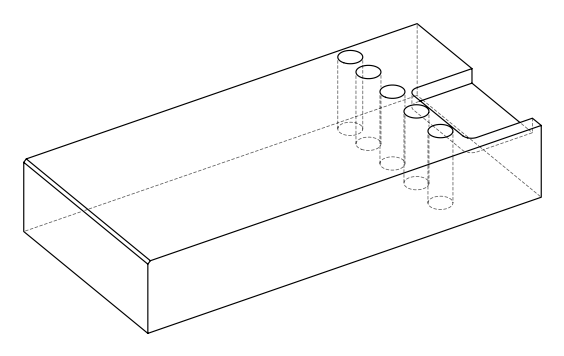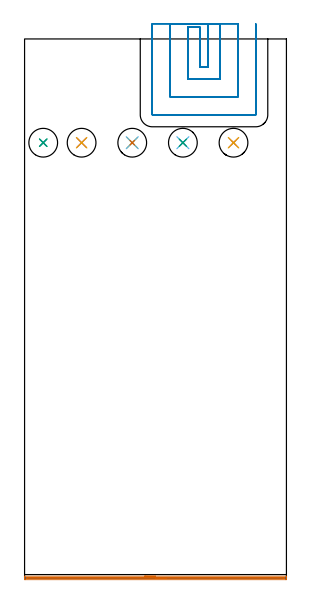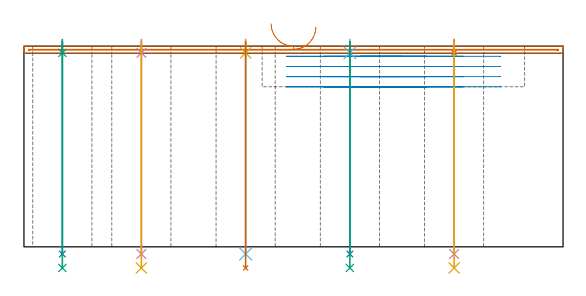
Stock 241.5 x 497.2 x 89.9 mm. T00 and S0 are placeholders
(PLAN: 17 operations, 12 tool changes, 15.8 min)
(1 AREA_MILL | FG_CHAMFER_SURFACE | UGT0205_001 | 4.01 min | 1236 mm3)
(2 MILL_SLOT | SLOT_PARTIAL_RECTANGULAR | UGT0201_105 | Follow Part, ap 5.5, ae 75% | 7.65 min | 172410 mm3)
(3 SPOT_DRILL | STEP1HOLE | NXT0321_9005460120000 | 0.05 min | 180 mm3)
(4 SPOT_DRILL_1 | STEP1HOLE_1 | NXT0321_9005460120000 | 0.05 min | 182 mm3)
(5 SPOT_DRILL_2 | STEP1HOLE_2 | NXT0321_9005460120000 | 0.05 min | 182 mm3)
(6 SPOT_DRILL_3 | STEP1HOLE_3 | NXT0321_9005460120000 | 0.05 min | 181 mm3)
(7 SPOT_DRILL_4 | STEP1HOLE_4 | NXT0321_9005460120000 | 0.05 min | 184 mm3)
(8 DRILL_THROUGH_HOLE_INTO_CENTER | STEP1HOLE | NXT0301_065 | 0.38 min | 6062 mm3)
(9 DRILL_TO_ENLARGE_THROUGH_HOLE | STEP1HOLE | UGT0301_388 | 0.41 min | 43279 mm3)
(10 DRILL_THROUGH_HOLE_INTO_CENTER_1 | STEP1HOLE_1 | NXT0301_065 | 0.38 min | 6053 mm3)
(11 DRILL_TO_ENLARGE_THROUGH_HOLE_1 | STEP1HOLE_1 | UGT0301_388 | 0.41 min | 43284 mm3)
(12 DRILL_THROUGH_HOLE_INTO_CENTER_2 | STEP1HOLE_2 | NXT0301_065 | 0.38 min | 6060 mm3)
(13 DRILL_TO_ENLARGE_THROUGH_HOLE_2 | STEP1HOLE_2 | UGT0301_388 | 0.41 min | 43279 mm3)
(14 DRILL_THROUGH_HOLE_INTO_CENTER_3 | STEP1HOLE_3 | NXT0301_065 | 0.38 min | 6060 mm3)
(15 DRILL_TO_ENLARGE_THROUGH_HOLE_3 | STEP1HOLE_3 | UGT0301_388 | 0.41 min | 43276 mm3)
(16 DRILL_THROUGH_HOLE_INTO_CENTER_4 | STEP1HOLE_4 | NXT0301_065 | 0.38 min | 6063 mm3)
(17 DRILL_TO_ENLARGE_THROUGH_HOLE_4 | STEP1HOLE_4 | UGT0301_388 | 0.41 min | 43282 mm3)
(TOOL UGT0205_001 | Chamfer Mill 20 x 3 x 45 deg. | D20 FL50 Z2)
(TOOL UGT0201_105 | End Mill 22 mm | D22 FL25 Z2)
(TOOL NXT0321_9005460120000 | NC Spot Drill, 142deg, 12mm, Carbide, Uncoated | D12 PA142 FL30 Z2)
(TOOL NXT0301_065 | Carbide Drill 9.4mm [860.1-0940-075A1-MM 2214] | D9.4 PA140 FL98 Z2)
(TOOL UGT0301_388 | Twist Drill 26.5 mm | D26.5 PA118 FL165 Z2)
(OP 1 AREA_MILL)
G17 G21 G94 G90
T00 M6
G54
G17 G0 G90 X110.75 Y1.7 S1061 M3
G43 Z99.9 H0
G94 G1 X110.788 Z99.028 F250.
X110.902 Z98.163
X111.091 Z97.312
X111.353 Z96.48
X111.687 Z95.674
X112.09 Z94.9
X112.558 Z94.164
X113.09 Z93.472
X113.679 Z92.829
X114.322 Z92.239
X115.014 Z91.708
X115.75 Z91.24
X116.524 Z90.837
X117.33 Z90.503
X118.162 Z90.241
X119.014 Z90.052
X119.878 Z89.938
X120.75 Z89.9
X241.331
X241.49 Y1.697 Z89.888
X241.498 Y1.59 Z89.782
X241.5 Y1.477 Z89.676
Y1.195 Z89.394
Y0.535 Z88.73
Y-0.665 Z87.532
X241.496 Y-1.205 Z86.989
X241.49 Y-1.493 Z86.702
X241.184 Y-1.498 Z86.7
X240.884 Y-1.5
X0.616
X0.316 Y-1.498
X0.01 Y-1.493 Z86.702
X0. Y-1.205 Z86.989
Y-0.665 Z87.532
Y-0.335 Z87.861
Y0.206 Z88.401
Y0.535 Z88.73
Y1.195 Z89.394
Y1.477 Z89.676
X0.002 Y1.59 Z89.782
X0.01 Y1.697 Z89.888
X0.169 Y1.7 Z89.9
X120.75
Y0.286 Z88.486
X239.098 Y0.285 Z88.485
X239.356 Y0.283 Z88.483
X239.452 Y0.279 Z88.479
X239.49 Y0.277 Z88.477
X239.492 Y0.255 Z88.455
X239.499 Y0.145 Z88.345
Y-0.003 Z88.197
X239.498 Y-0.054 Z88.146
X239.494 Y-0.075 Z88.125
X239.491 Y-0.079 Z88.121
X239.478 Y-0.081 Z88.119
X239.098 Y-0.085 Z88.115
X238.842 Y-0.086 Z88.114
X238.586
X2.402 Y-0.085 Z88.115
X2.144 Y-0.083 Z88.117
X2.048 Y-0.079 Z88.121
X2.01 Y-0.077 Z88.123
X2.008 Y-0.056 Z88.144
X2.005 Y0.052 Z88.252
X2.019 Y0.279 Z88.479
X2.253 Y0.283 Z88.483
X2.402 Y0.284 Z88.484
X2.658 Y0.285 Z88.485
X3.039 Y0.286 Z88.486
X120.75
X121.622 Z88.524
X122.486 Z88.638
X123.338 Z88.826
X124.17 Z89.089
X124.976 Z89.423
X125.75 Z89.825
X126.486 Z90.294
X127.178 Z90.825
X127.821 Z91.415
X128.41 Z92.058
X128.942 Z92.75
X129.41 Z93.486
X129.813 Z94.259
X130.147 Z95.065
X130.409 Z95.897
X130.598 Z96.749
X130.712 Z97.614
X130.75 Z98.486
G0 Z99.9
M5
M2
(OP 2 MILL_SLOT)
G17 G21 G94 G90
T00 M6
G54
G17 G0 G90 X169.3 Y511.2 S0 M3
G43 Z99.9 H0
Z85.35
G94 G1 Y508.2 F250.
Y471.2 F500.
X161.7
Y508.2
X150.7
Y460.2
X180.3
Y508.2
Y511.2 F250.
X134.2
Y508.2
Y443.7 F500.
X196.8
Y508.2
Y511.2 F250.
X117.7
Y508.2
Y427.3 F500.
X117.705 Y427.245
X117.745 Y427.205
X117.8 Y427.2
X213.2
X213.255 Y427.205
X213.295 Y427.245
X213.3 Y427.3
Y508.2
Y511.2 F250.
G0 X169.3 Z80.8
G1 Y508.2
Y471.2 F500.
X161.7
Y508.2
X150.7
Y460.2
X180.3
Y508.2
Y511.2 F250.
X134.2
Y508.2
Y443.7 F500.
X196.8
Y508.2
Y511.2 F250.
X117.7
Y508.2
Y427.3 F500.
X117.705 Y427.245
X117.745 Y427.205
X117.8 Y427.2
X213.2
X213.255 Y427.205
X213.295 Y427.245
X213.3 Y427.3
Y508.2
Y511.2 F250.
G0 X169.3 Z76.25
G1 Y508.2
Y471.2 F500.
X161.7
Y508.2
X150.7
Y460.2
X180.3
Y508.2
Y511.2 F250.
X134.2
Y508.2
Y443.7 F500.
X196.8
Y508.2
Y511.2 F250.
X117.7
Y508.2
Y427.3 F500.
X117.705 Y427.245
X117.745 Y427.205
X117.8 Y427.2
X213.2
X213.255 Y427.205
X213.295 Y427.245
X213.3 Y427.3
Y508.2
Y511.2 F250.
G0 X169.3 Z71.7
G1 Y508.2
Y471.2 F500.
X161.7
Y508.2
X150.7
Y460.2
X180.3
Y508.2
Y511.2 F250.
X134.2
Y508.2
Y443.7 F500.
X196.8
Y508.2
Y511.2 F250.
X117.7
Y508.2
Y427.3 F500.
X117.705 Y427.245
X117.745 Y427.205
X117.8 Y427.2
X213.2
X213.255 Y427.205
X213.295 Y427.245
X213.3 Y427.3
Y508.2
Y511.2 F250.
G0 Z99.9
M5
M2
(OP 3 SPOT_DRILL)
G17 G21 G94 G90
T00 M6
G54
G17 G0 G90 X17.2 Y401.5 S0 M3
G43 Z99.9 H0
G94 G81 G98 Z86.9 F250. R92.9
G80
M5
M2
(OP 4 SPOT_DRILL_1)
G17 G21 G94 G90
T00 M6
G54
G17 G0 G90 X52.6 Y401.5 S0 M3
G43 Z99.9 H0
G94 G81 G98 Z86.9 F250. R92.9
G80
M5
M2
(OP 5 SPOT_DRILL_2)
G17 G21 G94 G90
T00 M6
G54
G17 G0 G90 X99.3 Y401.5 S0 M3
G43 Z99.9 H0
G94 G81 G98 Z86.9 F250. R92.9
G80
M5
M2
(OP 6 SPOT_DRILL_3)
G17 G21 G94 G90
T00 M6
G54
G17 G0 G90 X146. Y401.5 S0 M3
G43 Z99.9 H0
G94 G81 G98 Z86.9 F250. R92.9
G80
M5
M2
(OP 7 SPOT_DRILL_4)
G17 G21 G94 G90
T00 M6
G54
G17 G0 G90 X192.7 Y401.5 S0 M3
G43 Z99.9 H0
G94 G81 G98 Z86.9 F250. R92.9
G80
M5
M2
(OP 8 DRILL_THROUGH_HOLE_INTO_CENTER)
G17 G21 G94 G90
T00 M6
G54
G17 G0 G90 X17.2 Y401.5 S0 M3
G43 Z99.9 H1
G94 G73 G98 Z-3.211 F250. Q9.311 R91.9
G80
M5
M2
(OP 9 DRILL_TO_ENLARGE_THROUGH_HOLE)
G17 G21 G94 G90
T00 M6
G54
G17 G0 G90 X17.2 Y401.5 S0 M3
G43 Z99.9 H0
G94 G73 G98 Z-9.461 F250. Q24.84 R91.9
G80
M5
M2
(OP 10 DRILL_THROUGH_HOLE_INTO_CENTER_1)
G17 G21 G94 G90
T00 M6
G54
G17 G0 G90 X52.6 Y401.5 S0 M3
G43 Z99.9 H1
G94 G73 G98 Z-3.211 F250. Q9.311 R91.9
G80
M5
M2
(OP 11 DRILL_TO_ENLARGE_THROUGH_HOLE_1)
G17 G21 G94 G90
T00 M6
G54
G17 G0 G90 X52.6 Y401.5 S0 M3
G43 Z99.9 H0
G94 G73 G98 Z-9.461 F250. Q24.84 R91.9
G80
M5
M2
(OP 12 DRILL_THROUGH_HOLE_INTO_CENTER_2)
G17 G21 G94 G90
T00 M6
G54
G17 G0 G90 X99.3 Y401.5 S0 M3
G43 Z99.9 H1
G94 G73 G98 Z-3.211 F250. Q9.311 R91.9
G80
M5
M2
(OP 13 DRILL_TO_ENLARGE_THROUGH_HOLE_2)
G17 G21 G94 G90
T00 M6
G54
G17 G0 G90 X99.3 Y401.5 S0 M3
G43 Z99.9 H0
G94 G73 G98 Z-9.461 F250. Q24.84 R91.9
G80
M5
M2
(OP 14 DRILL_THROUGH_HOLE_INTO_CENTER_3)
G17 G21 G94 G90
T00 M6
G54
G17 G0 G90 X146. Y401.5 S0 M3
G43 Z99.9 H1
G94 G73 G98 Z-3.211 F250. Q9.311 R91.9
G80
M5
M2
(OP 15 DRILL_TO_ENLARGE_THROUGH_HOLE_3)
G17 G21 G94 G90
T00 M6
G54
G17 G0 G90 X146. Y401.5 S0 M3
G43 Z99.9 H0
G94 G73 G98 Z-9.461 F250. Q24.84 R91.9
G80
M5
M2
(OP 16 DRILL_THROUGH_HOLE_INTO_CENTER_4)
G17 G21 G94 G90
T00 M6
G54
G17 G0 G90 X192.7 Y401.5 S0 M3
G43 Z99.9 H1
G94 G73 G98 Z-3.211 F250. Q9.311 R91.9
G80
M5
M2
(OP 17 DRILL_TO_ENLARGE_THROUGH_HOLE_4)
G17 G21 G94 G90
T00 M6
G54
G17 G0 G90 X192.7 Y401.5 S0 M3
G43 Z99.9 H0
G94 G73 G98 Z-9.461 F250. Q24.84 R91.9
G80
M5
M2
